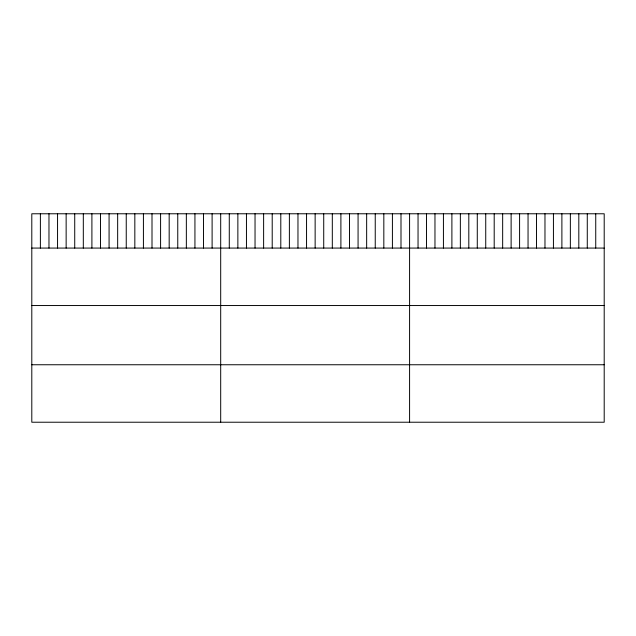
<?xml version="1.0" encoding="UTF-8"?>
<svg xmlns="http://www.w3.org/2000/svg" width="636" height="636" viewBox="0 0 636 636"><rect width="100%" height="100%" fill="white"/><g stroke="black" fill="none" stroke-linecap="round" stroke-linejoin="round"><path stroke-width="0.95" d="M604.2 248.072L604.2 422.225L31.8 422.225L31.8 213.775L604.2 213.775L604.2 248.072L31.8 248.072M31.8 305.542L604.2 305.542M31.8 364.754L604.2 364.754M595.741 213.775L595.741 248.072M587.274 213.775L587.274 248.072M578.816 213.775L578.816 248.072M570.357 213.775L570.357 248.072M561.89 213.775L561.89 248.072M553.431 213.775L553.431 248.072M544.973 213.775L544.973 248.072M536.506 213.775L536.506 248.072M528.047 213.775L528.047 248.072M519.588 213.775L519.588 248.072M511.121 213.775L511.121 248.072M502.663 213.775L502.663 248.072M494.196 213.775L494.196 248.072M485.737 213.775L485.737 248.072M477.278 213.775L477.278 248.072M468.812 213.775L468.812 248.072M460.353 213.775L460.353 248.072M451.894 213.775L451.894 248.072M443.427 213.775L443.427 248.072M434.968 213.775L434.968 248.072M426.51 213.775L426.51 248.072M418.043 213.775L418.043 248.072M409.584 213.775L409.584 422.225M400.998 213.775L400.998 248.072M392.412 213.775L392.412 248.072M383.826 213.775L383.826 248.072M375.24 213.775L375.24 248.072M366.654 213.775L366.654 248.072M358.068 213.775L358.068 248.072M349.482 213.775L349.482 248.072M340.896 213.775L340.896 248.072M332.31 213.775L332.31 248.072M323.724 213.775L323.724 248.072M315.138 213.775L315.138 248.072M306.552 213.775L306.552 248.072M297.966 213.775L297.966 248.072M289.38 213.775L289.38 248.072M280.794 213.775L280.794 248.072M272.208 213.775L272.208 248.072M263.622 213.775L263.622 248.072M255.036 213.775L255.036 248.072M246.45 213.775L246.45 248.072M237.864 213.775L237.864 248.072M229.278 213.775L229.278 248.072M220.692 213.775L220.692 422.225M212.106 213.775L212.106 248.072M203.52 213.775L203.52 248.072M194.934 213.775L194.934 248.072M186.348 213.775L186.348 248.072M177.762 213.775L177.762 248.072M169.176 213.775L169.176 248.072M160.59 213.775L160.59 248.072M152.004 213.775L152.004 248.072M143.418 213.775L143.418 248.072M134.832 213.775L134.832 248.072M126.246 213.775L126.246 248.072M117.66 213.775L117.66 248.072M109.074 213.775L109.074 248.072M100.488 213.775L100.488 248.072M91.902 213.775L91.902 248.072M83.316 213.775L83.316 248.072M74.73 213.775L74.73 248.072M66.144 213.775L66.144 248.072M57.558 213.775L57.558 248.072M48.972 213.775L48.972 248.072M40.386 213.775L40.386 248.072"/></g></svg>
